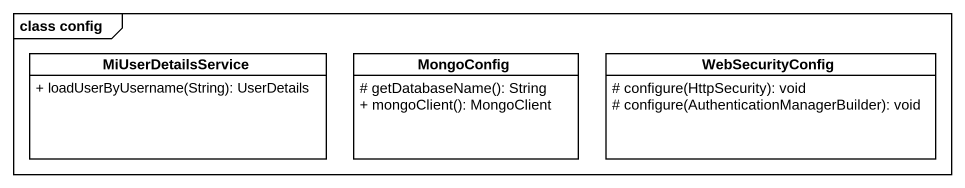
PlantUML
@startuml
mainframe class config
hide circle
hide empty members
skinparam classAttributeIconSize 0
class MiUserDetailsService {
  + loadUserByUsername(String): UserDetails
}
class MongoConfig {
  # getDatabaseName(): String
  + mongoClient(): MongoClient
}
class WebSecurityConfig {
  # configure(HttpSecurity): void
  # configure(AuthenticationManagerBuilder): void
}
@enduml
